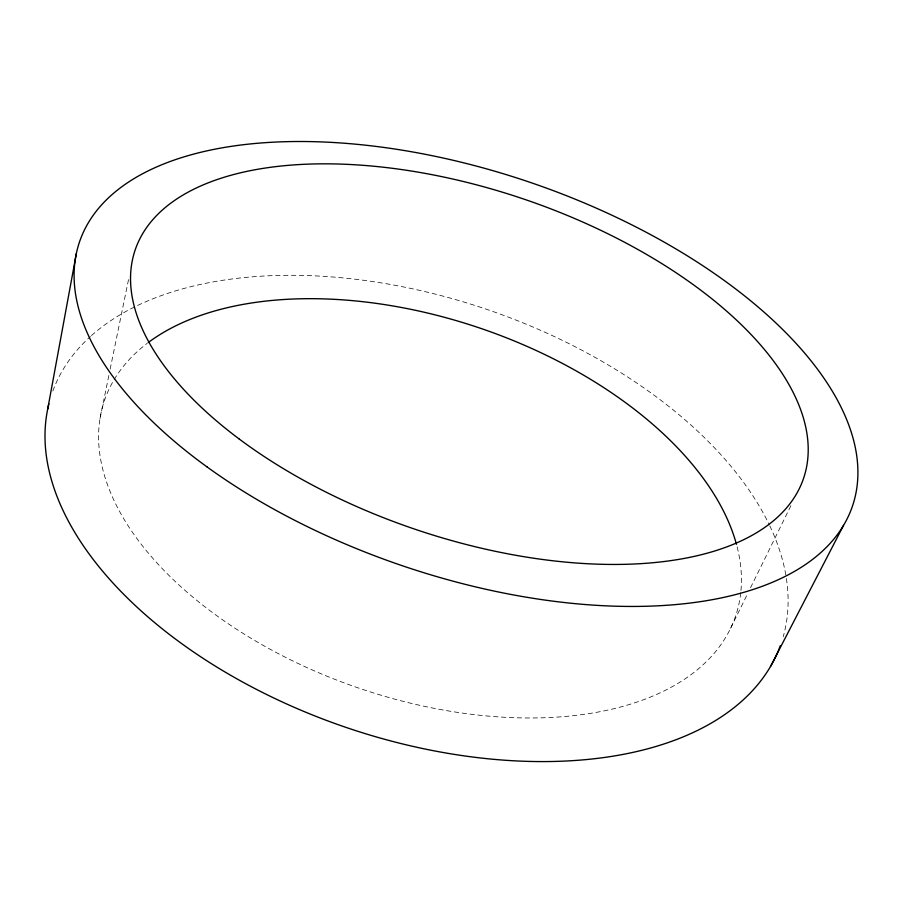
<?xml version="1.0" encoding="UTF-8"?>
<svg xmlns="http://www.w3.org/2000/svg" width="903" height="903" viewBox="0 0 903 903"><rect width="100%" height="100%" fill="white"/><g stroke="black" fill="none" stroke-linecap="round" stroke-linejoin="round"><path stroke-width="0.68" stroke-dasharray="4.51 3.39" d="M99.996 418.586L109.015 374.655M110.143 369.169L128.745 278.553M730.617 628.228L747.413 594.084M750.528 587.751L791.604 504.28M52.837 391.022A385.4 220.546 18.9 0 1 90.435 336.503M91.451 335.589A385.4 220.546 18.9 0 1 450.845 298.261A385.4 220.546 18.9 0 1 769.175 524.553M769.762 525.783A385.4 220.546 18.9 0 1 786.174 577.096M786.378 578.451A385.4 220.546 18.9 0 1 783.228 636.694M740.742 592.718A333.455 189.923 18.9 0 1 321.547 673.954A333.455 189.923 18.9 0 1 147.178 343.366M737.13 546.868A333.455 189.923 18.9 0 1 740.878 591.352"/><path stroke-width="1.35" d="M47.69 409.149L76.326 253.675M770.519 666.482L843.526 525.399M780.35 645.589A385.4 220.546 18.9 0 1 351.933 729.387A385.4 220.546 18.9 0 1 48.897 403.855M148.239 342.564A333.455 189.923 18.9 0 1 481.83 328.748A333.455 189.923 18.9 0 1 736.453 544.317M207.159 467.009A408.416 202.046 18.9 0 0 850.265 511.956A408.416 202.046 18.9 0 0 340.6 142.956A408.416 202.046 18.9 0 0 207.159 467.009M238.855 438.745A353.163 173.794 18.9 0 0 799.697 487.834A353.163 173.794 18.9 0 0 369.575 165.847A353.163 173.794 18.9 0 0 238.855 438.745"/></g></svg>
